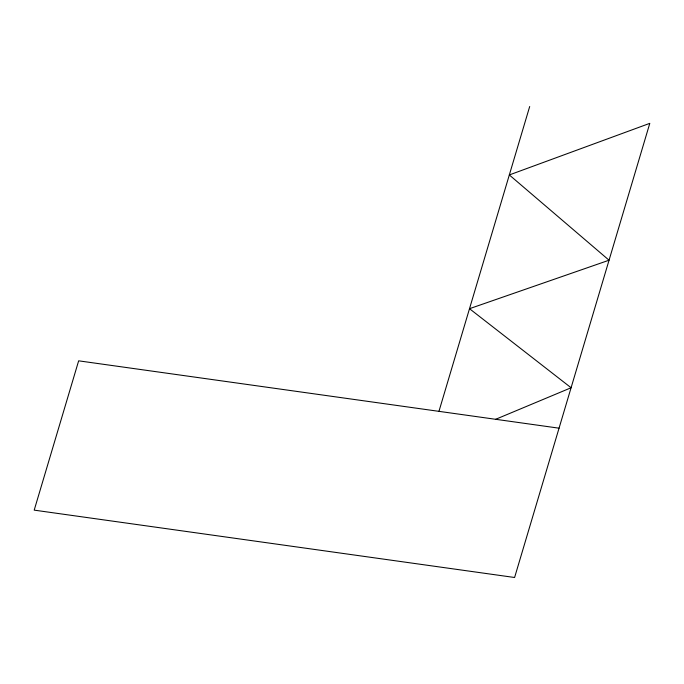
<?xml version="1.0" encoding="UTF-8"?>
<svg xmlns="http://www.w3.org/2000/svg" width="684" height="684" viewBox="0 0 684 684"><rect width="100%" height="100%" fill="white"/><g stroke="black" fill="none" stroke-linecap="round" stroke-linejoin="round"><path stroke-width="1.03" d="M438.948 411.349L529.698 106.507M495.661 419.301L571.089 387.751L469.506 308.698L609.051 260.211L509.324 174.942L649.8 123.342L514.599 577.493L34.2 510.136L78.651 360.827L559.05 428.184"/></g></svg>
